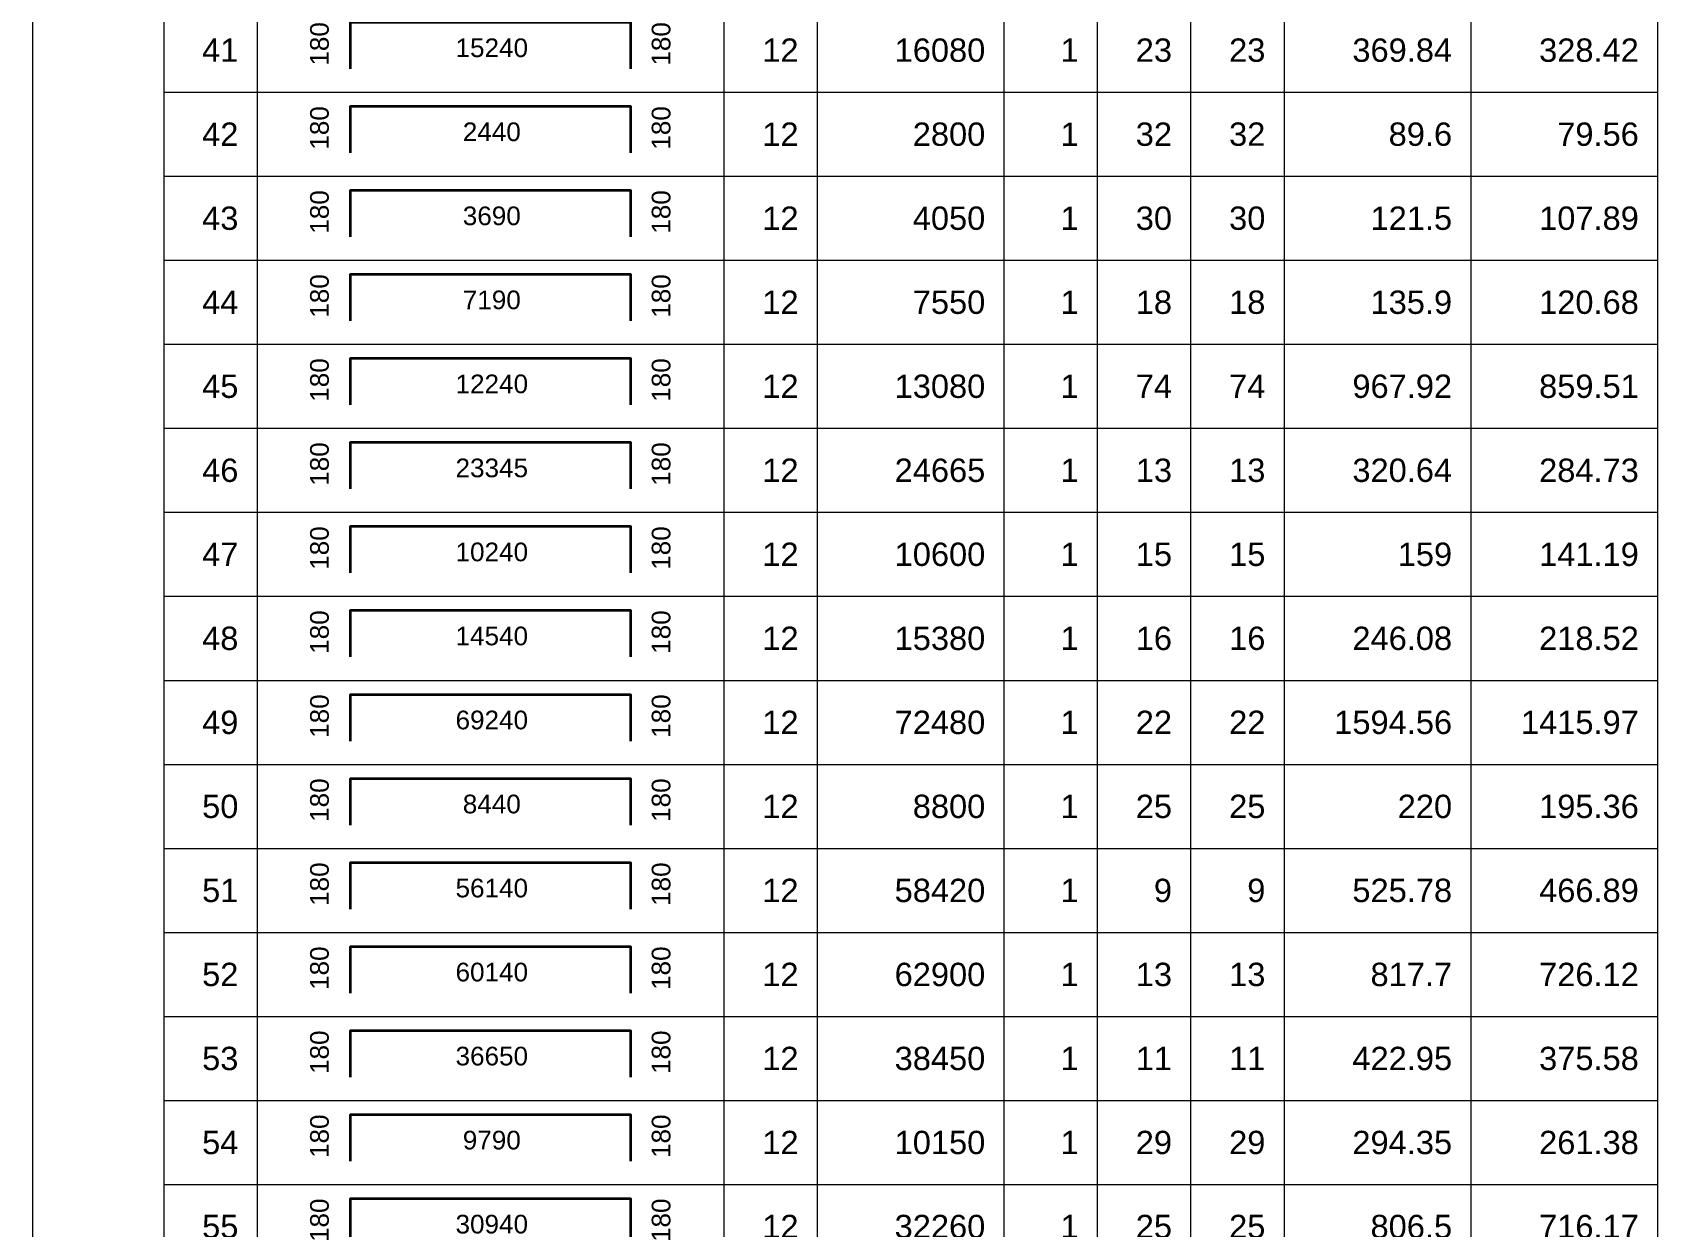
# Model space of a CAD drawing. Header units: millimetres. Extents: x -415354 to 883813, y -531490 to 486716.
# Drawn here: x 798740 to 816146, y -92740 to -79952 of the extents above; entities that cross this region are included whole.
import ezdxf
from ezdxf.enums import TextEntityAlignment as Align

# ---------------------------------------------------------------- set-up
doc = ezdxf.new("R2010")
doc.units = ezdxf.units.MM
doc.header["$MEASUREMENT"] = 0
for name, color, linetype, lineweight in [('NDC_FRAME', 7, 'Continuous', 20), ('NDC_S_REBAR', 4, 'Continuous', 35), ('NDC_S_VN TEXT', 7, 'Continuous', 20), ('NDC_Table', 3, 'Continuous', 20)]:
    doc.layers.add(name, color=color, linetype=linetype, lineweight=lineweight)
doc.styles.add('ARIAL', font='arial.ttf', dxfattribs={"width": 0.8})

# ---------------------------------------------------------------- blocks, each defined once
blk = doc.blocks.new('dang04')
at = {"layer": 'NDC_S_REBAR'}
blk.add_lwpolyline([(3405, -650), (3405, -150), (6405, -150), (6405, -650)], dxfattribs=at)
at = {"layer": 'NDC_Table'}
for p, q in [((0, 0), (0, -900)), ((1405, 0), (1405, -900)), ((2405, 0), (2405, -900)), ((7405, 0), (7405, -900)), ((8405, 0), (8405, -900)), ((10405, 0), (10405, -900)), ((11405, 0), (11405, -900)), ((12405, 0), (12405, -900)), ((13405, 0), (13405, -900)), ((15405, 0), (15405, -900)), ((17405, 0), (17405, -900)), ((1405, -900), (17405, -900))]:
    blk.add_line(p, q, dxfattribs=at)
at = {"layer": 'NDC_S_VN TEXT', "style": 'ARIAL'}
for p in [(3073, -150), (6733, -150)]:
    blk.add_attdef('D03', text='', height=200, rotation=90, dxfattribs=at).set_placement(p, align=Align.MIDDLE_RIGHT)
for p in [(2205, -450), (8205, -450), (10205, -450), (11205, -450), (12205, -450), (13205, -450), (15205, -450), (17205, -450)]:
    blk.add_attdef('D03', text='', height=250, dxfattribs=at).set_placement(p, align=Align.MIDDLE_RIGHT)
blk.add_attdef('D03', text='', height=200, dxfattribs=at).set_placement((4920, -425), align=Align.MIDDLE_CENTER)

msp = doc.modelspace()

# ---------------------------------------------------------------- block references
at = {"layer": 'NDC_FRAME'}
ref = msp.add_blockref('dang04', (798740.5, -79690.5), dxfattribs=at)
ref.add_attrib('D03', '41', dxfattribs={"layer": 'NDC_S_VN TEXT', "height": 250, "style": 'ARIAL'}).set_placement((800945.8, -80140.5), align=Align.MIDDLE_RIGHT)
ref.add_attrib('D03', '180', dxfattribs={"layer": 'NDC_S_VN TEXT', "height": 200, "rotation": 90, "style": 'ARIAL'}).set_placement((801813.8, -79840.5), align=Align.MIDDLE_RIGHT)
ref.add_attrib('D03', '15240', dxfattribs={"layer": 'NDC_S_VN TEXT', "height": 200, "style": 'ARIAL'}).set_placement((803660.1, -80115.2), align=Align.MIDDLE_CENTER)
ref.add_attrib('D03', '180', dxfattribs={"layer": 'NDC_S_VN TEXT', "height": 200, "rotation": 90, "style": 'ARIAL'}).set_placement((805473, -79840.5), align=Align.MIDDLE_RIGHT)
ref.add_attrib('D03', '12', dxfattribs={"layer": 'NDC_S_VN TEXT', "height": 250, "style": 'ARIAL'}).set_placement((806945.8, -80140.5), align=Align.MIDDLE_RIGHT)
ref.add_attrib('D03', '16080', dxfattribs={"layer": 'NDC_S_VN TEXT', "height": 250, "style": 'ARIAL'}).set_placement((808945.8, -80140.5), align=Align.MIDDLE_RIGHT)
ref.add_attrib('D03', '1', dxfattribs={"layer": 'NDC_S_VN TEXT', "height": 250, "style": 'ARIAL'}).set_placement((809945.8, -80140.5), align=Align.MIDDLE_RIGHT)
ref.add_attrib('D03', '23', dxfattribs={"layer": 'NDC_S_VN TEXT', "height": 250, "style": 'ARIAL'}).set_placement((810945.8, -80140.5), align=Align.MIDDLE_RIGHT)
ref.add_attrib('D03', '23', dxfattribs={"layer": 'NDC_S_VN TEXT', "height": 250, "style": 'ARIAL'}).set_placement((811945.8, -80140.2), align=Align.MIDDLE_RIGHT)
ref.add_attrib('D03', '369.84', dxfattribs={"layer": 'NDC_S_VN TEXT', "height": 250, "style": 'ARIAL'}).set_placement((813945.8, -80140.5), align=Align.MIDDLE_RIGHT)
ref.add_attrib('D03', '328.42', dxfattribs={"layer": 'NDC_S_VN TEXT', "height": 250, "style": 'ARIAL'}).set_placement((815945.8, -80140.5), align=Align.MIDDLE_RIGHT)
ref = msp.add_blockref('dang04', (798740.5, -80590.5), dxfattribs=at)
ref.add_attrib('D03', '42', dxfattribs={"layer": 'NDC_S_VN TEXT', "height": 250, "style": 'ARIAL'}).set_placement((800945.8, -81040.5), align=Align.MIDDLE_RIGHT)
ref.add_attrib('D03', '180', dxfattribs={"layer": 'NDC_S_VN TEXT', "height": 200, "rotation": 90, "style": 'ARIAL'}).set_placement((801813.8, -80740.5), align=Align.MIDDLE_RIGHT)
ref.add_attrib('D03', '2440', dxfattribs={"layer": 'NDC_S_VN TEXT', "height": 200, "style": 'ARIAL'}).set_placement((803660.1, -81015.2), align=Align.MIDDLE_CENTER)
ref.add_attrib('D03', '180', dxfattribs={"layer": 'NDC_S_VN TEXT', "height": 200, "rotation": 90, "style": 'ARIAL'}).set_placement((805473, -80740.5), align=Align.MIDDLE_RIGHT)
ref.add_attrib('D03', '12', dxfattribs={"layer": 'NDC_S_VN TEXT', "height": 250, "style": 'ARIAL'}).set_placement((806945.8, -81040.5), align=Align.MIDDLE_RIGHT)
ref.add_attrib('D03', '2800', dxfattribs={"layer": 'NDC_S_VN TEXT', "height": 250, "style": 'ARIAL'}).set_placement((808945.8, -81040.5), align=Align.MIDDLE_RIGHT)
ref.add_attrib('D03', '1', dxfattribs={"layer": 'NDC_S_VN TEXT', "height": 250, "style": 'ARIAL'}).set_placement((809945.8, -81040.5), align=Align.MIDDLE_RIGHT)
ref.add_attrib('D03', '32', dxfattribs={"layer": 'NDC_S_VN TEXT', "height": 250, "style": 'ARIAL'}).set_placement((810945.8, -81040.5), align=Align.MIDDLE_RIGHT)
ref.add_attrib('D03', '32', dxfattribs={"layer": 'NDC_S_VN TEXT', "height": 250, "style": 'ARIAL'}).set_placement((811945.8, -81040.2), align=Align.MIDDLE_RIGHT)
ref.add_attrib('D03', '89.6', dxfattribs={"layer": 'NDC_S_VN TEXT', "height": 250, "style": 'ARIAL'}).set_placement((813945.8, -81040.5), align=Align.MIDDLE_RIGHT)
ref.add_attrib('D03', '79.56', dxfattribs={"layer": 'NDC_S_VN TEXT', "height": 250, "style": 'ARIAL'}).set_placement((815945.8, -81040.5), align=Align.MIDDLE_RIGHT)
ref = msp.add_blockref('dang04', (798740.5, -81490.5), dxfattribs=at)
ref.add_attrib('D03', '43', dxfattribs={"layer": 'NDC_S_VN TEXT', "height": 250, "style": 'ARIAL'}).set_placement((800945.8, -81940.5), align=Align.MIDDLE_RIGHT)
ref.add_attrib('D03', '180', dxfattribs={"layer": 'NDC_S_VN TEXT', "height": 200, "rotation": 90, "style": 'ARIAL'}).set_placement((801813.8, -81640.5), align=Align.MIDDLE_RIGHT)
ref.add_attrib('D03', '3690', dxfattribs={"layer": 'NDC_S_VN TEXT', "height": 200, "style": 'ARIAL'}).set_placement((803660.1, -81915.2), align=Align.MIDDLE_CENTER)
ref.add_attrib('D03', '180', dxfattribs={"layer": 'NDC_S_VN TEXT', "height": 200, "rotation": 90, "style": 'ARIAL'}).set_placement((805473, -81640.5), align=Align.MIDDLE_RIGHT)
ref.add_attrib('D03', '12', dxfattribs={"layer": 'NDC_S_VN TEXT', "height": 250, "style": 'ARIAL'}).set_placement((806945.8, -81940.5), align=Align.MIDDLE_RIGHT)
ref.add_attrib('D03', '4050', dxfattribs={"layer": 'NDC_S_VN TEXT', "height": 250, "style": 'ARIAL'}).set_placement((808945.8, -81940.5), align=Align.MIDDLE_RIGHT)
ref.add_attrib('D03', '1', dxfattribs={"layer": 'NDC_S_VN TEXT', "height": 250, "style": 'ARIAL'}).set_placement((809945.8, -81940.5), align=Align.MIDDLE_RIGHT)
ref.add_attrib('D03', '30', dxfattribs={"layer": 'NDC_S_VN TEXT', "height": 250, "style": 'ARIAL'}).set_placement((810945.8, -81940.5), align=Align.MIDDLE_RIGHT)
ref.add_attrib('D03', '30', dxfattribs={"layer": 'NDC_S_VN TEXT', "height": 250, "style": 'ARIAL'}).set_placement((811945.8, -81940.2), align=Align.MIDDLE_RIGHT)
ref.add_attrib('D03', '121.5', dxfattribs={"layer": 'NDC_S_VN TEXT', "height": 250, "style": 'ARIAL'}).set_placement((813945.8, -81940.5), align=Align.MIDDLE_RIGHT)
ref.add_attrib('D03', '107.89', dxfattribs={"layer": 'NDC_S_VN TEXT', "height": 250, "style": 'ARIAL'}).set_placement((815945.8, -81940.5), align=Align.MIDDLE_RIGHT)
ref = msp.add_blockref('dang04', (798740.5, -82390.5), dxfattribs=at)
ref.add_attrib('D03', '44', dxfattribs={"layer": 'NDC_S_VN TEXT', "height": 250, "style": 'ARIAL'}).set_placement((800945.8, -82840.5), align=Align.MIDDLE_RIGHT)
ref.add_attrib('D03', '180', dxfattribs={"layer": 'NDC_S_VN TEXT', "height": 200, "rotation": 90, "style": 'ARIAL'}).set_placement((801813.8, -82540.5), align=Align.MIDDLE_RIGHT)
ref.add_attrib('D03', '7190', dxfattribs={"layer": 'NDC_S_VN TEXT', "height": 200, "style": 'ARIAL'}).set_placement((803660.1, -82815.2), align=Align.MIDDLE_CENTER)
ref.add_attrib('D03', '180', dxfattribs={"layer": 'NDC_S_VN TEXT', "height": 200, "rotation": 90, "style": 'ARIAL'}).set_placement((805473, -82540.5), align=Align.MIDDLE_RIGHT)
ref.add_attrib('D03', '12', dxfattribs={"layer": 'NDC_S_VN TEXT', "height": 250, "style": 'ARIAL'}).set_placement((806945.8, -82840.5), align=Align.MIDDLE_RIGHT)
ref.add_attrib('D03', '7550', dxfattribs={"layer": 'NDC_S_VN TEXT', "height": 250, "style": 'ARIAL'}).set_placement((808945.8, -82840.5), align=Align.MIDDLE_RIGHT)
ref.add_attrib('D03', '1', dxfattribs={"layer": 'NDC_S_VN TEXT', "height": 250, "style": 'ARIAL'}).set_placement((809945.8, -82840.5), align=Align.MIDDLE_RIGHT)
ref.add_attrib('D03', '18', dxfattribs={"layer": 'NDC_S_VN TEXT', "height": 250, "style": 'ARIAL'}).set_placement((810945.8, -82840.5), align=Align.MIDDLE_RIGHT)
ref.add_attrib('D03', '18', dxfattribs={"layer": 'NDC_S_VN TEXT', "height": 250, "style": 'ARIAL'}).set_placement((811945.8, -82840.2), align=Align.MIDDLE_RIGHT)
ref.add_attrib('D03', '135.9', dxfattribs={"layer": 'NDC_S_VN TEXT', "height": 250, "style": 'ARIAL'}).set_placement((813945.8, -82840.5), align=Align.MIDDLE_RIGHT)
ref.add_attrib('D03', '120.68', dxfattribs={"layer": 'NDC_S_VN TEXT', "height": 250, "style": 'ARIAL'}).set_placement((815945.8, -82840.5), align=Align.MIDDLE_RIGHT)
ref = msp.add_blockref('dang04', (798740.5, -83290.5), dxfattribs=at)
ref.add_attrib('D03', '45', dxfattribs={"layer": 'NDC_S_VN TEXT', "height": 250, "style": 'ARIAL'}).set_placement((800945.8, -83740.5), align=Align.MIDDLE_RIGHT)
ref.add_attrib('D03', '180', dxfattribs={"layer": 'NDC_S_VN TEXT', "height": 200, "rotation": 90, "style": 'ARIAL'}).set_placement((801813.8, -83440.5), align=Align.MIDDLE_RIGHT)
ref.add_attrib('D03', '12240', dxfattribs={"layer": 'NDC_S_VN TEXT', "height": 200, "style": 'ARIAL'}).set_placement((803660.1, -83715.2), align=Align.MIDDLE_CENTER)
ref.add_attrib('D03', '180', dxfattribs={"layer": 'NDC_S_VN TEXT', "height": 200, "rotation": 90, "style": 'ARIAL'}).set_placement((805473, -83440.5), align=Align.MIDDLE_RIGHT)
ref.add_attrib('D03', '12', dxfattribs={"layer": 'NDC_S_VN TEXT', "height": 250, "style": 'ARIAL'}).set_placement((806945.8, -83740.5), align=Align.MIDDLE_RIGHT)
ref.add_attrib('D03', '13080', dxfattribs={"layer": 'NDC_S_VN TEXT', "height": 250, "style": 'ARIAL'}).set_placement((808945.8, -83740.5), align=Align.MIDDLE_RIGHT)
ref.add_attrib('D03', '1', dxfattribs={"layer": 'NDC_S_VN TEXT', "height": 250, "style": 'ARIAL'}).set_placement((809945.8, -83740.5), align=Align.MIDDLE_RIGHT)
ref.add_attrib('D03', '74', dxfattribs={"layer": 'NDC_S_VN TEXT', "height": 250, "style": 'ARIAL'}).set_placement((810945.8, -83740.5), align=Align.MIDDLE_RIGHT)
ref.add_attrib('D03', '74', dxfattribs={"layer": 'NDC_S_VN TEXT', "height": 250, "style": 'ARIAL'}).set_placement((811945.8, -83740.2), align=Align.MIDDLE_RIGHT)
ref.add_attrib('D03', '967.92', dxfattribs={"layer": 'NDC_S_VN TEXT', "height": 250, "style": 'ARIAL'}).set_placement((813945.8, -83740.5), align=Align.MIDDLE_RIGHT)
ref.add_attrib('D03', '859.51', dxfattribs={"layer": 'NDC_S_VN TEXT', "height": 250, "style": 'ARIAL'}).set_placement((815945.8, -83740.5), align=Align.MIDDLE_RIGHT)
ref = msp.add_blockref('dang04', (798740.5, -84190.5), dxfattribs=at)
ref.add_attrib('D03', '46', dxfattribs={"layer": 'NDC_S_VN TEXT', "height": 250, "style": 'ARIAL'}).set_placement((800945.8, -84640.5), align=Align.MIDDLE_RIGHT)
ref.add_attrib('D03', '180', dxfattribs={"layer": 'NDC_S_VN TEXT', "height": 200, "rotation": 90, "style": 'ARIAL'}).set_placement((801813.8, -84340.5), align=Align.MIDDLE_RIGHT)
ref.add_attrib('D03', '23345', dxfattribs={"layer": 'NDC_S_VN TEXT', "height": 200, "style": 'ARIAL'}).set_placement((803660.1, -84615.2), align=Align.MIDDLE_CENTER)
ref.add_attrib('D03', '180', dxfattribs={"layer": 'NDC_S_VN TEXT', "height": 200, "rotation": 90, "style": 'ARIAL'}).set_placement((805473, -84340.5), align=Align.MIDDLE_RIGHT)
ref.add_attrib('D03', '12', dxfattribs={"layer": 'NDC_S_VN TEXT', "height": 250, "style": 'ARIAL'}).set_placement((806945.8, -84640.5), align=Align.MIDDLE_RIGHT)
ref.add_attrib('D03', '24665', dxfattribs={"layer": 'NDC_S_VN TEXT', "height": 250, "style": 'ARIAL'}).set_placement((808945.8, -84640.5), align=Align.MIDDLE_RIGHT)
ref.add_attrib('D03', '1', dxfattribs={"layer": 'NDC_S_VN TEXT', "height": 250, "style": 'ARIAL'}).set_placement((809945.8, -84640.5), align=Align.MIDDLE_RIGHT)
ref.add_attrib('D03', '13', dxfattribs={"layer": 'NDC_S_VN TEXT', "height": 250, "style": 'ARIAL'}).set_placement((810945.8, -84640.5), align=Align.MIDDLE_RIGHT)
ref.add_attrib('D03', '13', dxfattribs={"layer": 'NDC_S_VN TEXT', "height": 250, "style": 'ARIAL'}).set_placement((811945.8, -84640.2), align=Align.MIDDLE_RIGHT)
ref.add_attrib('D03', '320.64', dxfattribs={"layer": 'NDC_S_VN TEXT', "height": 250, "style": 'ARIAL'}).set_placement((813945.8, -84640.5), align=Align.MIDDLE_RIGHT)
ref.add_attrib('D03', '284.73', dxfattribs={"layer": 'NDC_S_VN TEXT', "height": 250, "style": 'ARIAL'}).set_placement((815945.8, -84640.5), align=Align.MIDDLE_RIGHT)
ref = msp.add_blockref('dang04', (798740.5, -85090.5), dxfattribs=at)
ref.add_attrib('D03', '47', dxfattribs={"layer": 'NDC_S_VN TEXT', "height": 250, "style": 'ARIAL'}).set_placement((800945.8, -85540.5), align=Align.MIDDLE_RIGHT)
ref.add_attrib('D03', '180', dxfattribs={"layer": 'NDC_S_VN TEXT', "height": 200, "rotation": 90, "style": 'ARIAL'}).set_placement((801813.8, -85240.5), align=Align.MIDDLE_RIGHT)
ref.add_attrib('D03', '10240', dxfattribs={"layer": 'NDC_S_VN TEXT', "height": 200, "style": 'ARIAL'}).set_placement((803660.1, -85515.2), align=Align.MIDDLE_CENTER)
ref.add_attrib('D03', '180', dxfattribs={"layer": 'NDC_S_VN TEXT', "height": 200, "rotation": 90, "style": 'ARIAL'}).set_placement((805473, -85240.5), align=Align.MIDDLE_RIGHT)
ref.add_attrib('D03', '12', dxfattribs={"layer": 'NDC_S_VN TEXT', "height": 250, "style": 'ARIAL'}).set_placement((806945.8, -85540.5), align=Align.MIDDLE_RIGHT)
ref.add_attrib('D03', '10600', dxfattribs={"layer": 'NDC_S_VN TEXT', "height": 250, "style": 'ARIAL'}).set_placement((808945.8, -85540.5), align=Align.MIDDLE_RIGHT)
ref.add_attrib('D03', '1', dxfattribs={"layer": 'NDC_S_VN TEXT', "height": 250, "style": 'ARIAL'}).set_placement((809945.8, -85540.5), align=Align.MIDDLE_RIGHT)
ref.add_attrib('D03', '15', dxfattribs={"layer": 'NDC_S_VN TEXT', "height": 250, "style": 'ARIAL'}).set_placement((810945.8, -85540.5), align=Align.MIDDLE_RIGHT)
ref.add_attrib('D03', '15', dxfattribs={"layer": 'NDC_S_VN TEXT', "height": 250, "style": 'ARIAL'}).set_placement((811945.8, -85540.2), align=Align.MIDDLE_RIGHT)
ref.add_attrib('D03', '159', dxfattribs={"layer": 'NDC_S_VN TEXT', "height": 250, "style": 'ARIAL'}).set_placement((813945.8, -85540.5), align=Align.MIDDLE_RIGHT)
ref.add_attrib('D03', '141.19', dxfattribs={"layer": 'NDC_S_VN TEXT', "height": 250, "style": 'ARIAL'}).set_placement((815945.8, -85540.5), align=Align.MIDDLE_RIGHT)
ref = msp.add_blockref('dang04', (798740.5, -85990.5), dxfattribs=at)
ref.add_attrib('D03', '48', dxfattribs={"layer": 'NDC_S_VN TEXT', "height": 250, "style": 'ARIAL'}).set_placement((800945.8, -86440.5), align=Align.MIDDLE_RIGHT)
ref.add_attrib('D03', '180', dxfattribs={"layer": 'NDC_S_VN TEXT', "height": 200, "rotation": 90, "style": 'ARIAL'}).set_placement((801813.8, -86140.5), align=Align.MIDDLE_RIGHT)
ref.add_attrib('D03', '14540', dxfattribs={"layer": 'NDC_S_VN TEXT', "height": 200, "style": 'ARIAL'}).set_placement((803660.1, -86415.2), align=Align.MIDDLE_CENTER)
ref.add_attrib('D03', '180', dxfattribs={"layer": 'NDC_S_VN TEXT', "height": 200, "rotation": 90, "style": 'ARIAL'}).set_placement((805473, -86140.5), align=Align.MIDDLE_RIGHT)
ref.add_attrib('D03', '12', dxfattribs={"layer": 'NDC_S_VN TEXT', "height": 250, "style": 'ARIAL'}).set_placement((806945.8, -86440.5), align=Align.MIDDLE_RIGHT)
ref.add_attrib('D03', '15380', dxfattribs={"layer": 'NDC_S_VN TEXT', "height": 250, "style": 'ARIAL'}).set_placement((808945.8, -86440.5), align=Align.MIDDLE_RIGHT)
ref.add_attrib('D03', '1', dxfattribs={"layer": 'NDC_S_VN TEXT', "height": 250, "style": 'ARIAL'}).set_placement((809945.8, -86440.5), align=Align.MIDDLE_RIGHT)
ref.add_attrib('D03', '16', dxfattribs={"layer": 'NDC_S_VN TEXT', "height": 250, "style": 'ARIAL'}).set_placement((810945.8, -86440.5), align=Align.MIDDLE_RIGHT)
ref.add_attrib('D03', '16', dxfattribs={"layer": 'NDC_S_VN TEXT', "height": 250, "style": 'ARIAL'}).set_placement((811945.8, -86440.2), align=Align.MIDDLE_RIGHT)
ref.add_attrib('D03', '246.08', dxfattribs={"layer": 'NDC_S_VN TEXT', "height": 250, "style": 'ARIAL'}).set_placement((813945.8, -86440.5), align=Align.MIDDLE_RIGHT)
ref.add_attrib('D03', '218.52', dxfattribs={"layer": 'NDC_S_VN TEXT', "height": 250, "style": 'ARIAL'}).set_placement((815945.8, -86440.5), align=Align.MIDDLE_RIGHT)
ref = msp.add_blockref('dang04', (798740.5, -86890.5), dxfattribs=at)
ref.add_attrib('D03', '49', dxfattribs={"layer": 'NDC_S_VN TEXT', "height": 250, "style": 'ARIAL'}).set_placement((800945.8, -87340.5), align=Align.MIDDLE_RIGHT)
ref.add_attrib('D03', '180', dxfattribs={"layer": 'NDC_S_VN TEXT', "height": 200, "rotation": 90, "style": 'ARIAL'}).set_placement((801813.8, -87040.5), align=Align.MIDDLE_RIGHT)
ref.add_attrib('D03', '69240', dxfattribs={"layer": 'NDC_S_VN TEXT', "height": 200, "style": 'ARIAL'}).set_placement((803660.1, -87315.2), align=Align.MIDDLE_CENTER)
ref.add_attrib('D03', '180', dxfattribs={"layer": 'NDC_S_VN TEXT', "height": 200, "rotation": 90, "style": 'ARIAL'}).set_placement((805473, -87040.5), align=Align.MIDDLE_RIGHT)
ref.add_attrib('D03', '12', dxfattribs={"layer": 'NDC_S_VN TEXT', "height": 250, "style": 'ARIAL'}).set_placement((806945.8, -87340.5), align=Align.MIDDLE_RIGHT)
ref.add_attrib('D03', '72480', dxfattribs={"layer": 'NDC_S_VN TEXT', "height": 250, "style": 'ARIAL'}).set_placement((808945.8, -87340.5), align=Align.MIDDLE_RIGHT)
ref.add_attrib('D03', '1', dxfattribs={"layer": 'NDC_S_VN TEXT', "height": 250, "style": 'ARIAL'}).set_placement((809945.8, -87340.5), align=Align.MIDDLE_RIGHT)
ref.add_attrib('D03', '22', dxfattribs={"layer": 'NDC_S_VN TEXT', "height": 250, "style": 'ARIAL'}).set_placement((810945.8, -87340.5), align=Align.MIDDLE_RIGHT)
ref.add_attrib('D03', '22', dxfattribs={"layer": 'NDC_S_VN TEXT', "height": 250, "style": 'ARIAL'}).set_placement((811945.8, -87340.2), align=Align.MIDDLE_RIGHT)
ref.add_attrib('D03', '1594.56', dxfattribs={"layer": 'NDC_S_VN TEXT', "height": 250, "style": 'ARIAL'}).set_placement((813945.8, -87340.5), align=Align.MIDDLE_RIGHT)
ref.add_attrib('D03', '1415.97', dxfattribs={"layer": 'NDC_S_VN TEXT', "height": 250, "style": 'ARIAL'}).set_placement((815945.8, -87340.5), align=Align.MIDDLE_RIGHT)
ref = msp.add_blockref('dang04', (798740.5, -87790.5), dxfattribs=at)
ref.add_attrib('D03', '50', dxfattribs={"layer": 'NDC_S_VN TEXT', "height": 250, "style": 'ARIAL'}).set_placement((800945.8, -88240.5), align=Align.MIDDLE_RIGHT)
ref.add_attrib('D03', '180', dxfattribs={"layer": 'NDC_S_VN TEXT', "height": 200, "rotation": 90, "style": 'ARIAL'}).set_placement((801813.8, -87940.5), align=Align.MIDDLE_RIGHT)
ref.add_attrib('D03', '8440', dxfattribs={"layer": 'NDC_S_VN TEXT', "height": 200, "style": 'ARIAL'}).set_placement((803660.1, -88215.2), align=Align.MIDDLE_CENTER)
ref.add_attrib('D03', '180', dxfattribs={"layer": 'NDC_S_VN TEXT', "height": 200, "rotation": 90, "style": 'ARIAL'}).set_placement((805473, -87940.5), align=Align.MIDDLE_RIGHT)
ref.add_attrib('D03', '12', dxfattribs={"layer": 'NDC_S_VN TEXT', "height": 250, "style": 'ARIAL'}).set_placement((806945.8, -88240.5), align=Align.MIDDLE_RIGHT)
ref.add_attrib('D03', '8800', dxfattribs={"layer": 'NDC_S_VN TEXT', "height": 250, "style": 'ARIAL'}).set_placement((808945.8, -88240.5), align=Align.MIDDLE_RIGHT)
ref.add_attrib('D03', '1', dxfattribs={"layer": 'NDC_S_VN TEXT', "height": 250, "style": 'ARIAL'}).set_placement((809945.8, -88240.5), align=Align.MIDDLE_RIGHT)
ref.add_attrib('D03', '25', dxfattribs={"layer": 'NDC_S_VN TEXT', "height": 250, "style": 'ARIAL'}).set_placement((810945.8, -88240.5), align=Align.MIDDLE_RIGHT)
ref.add_attrib('D03', '25', dxfattribs={"layer": 'NDC_S_VN TEXT', "height": 250, "style": 'ARIAL'}).set_placement((811945.8, -88240.2), align=Align.MIDDLE_RIGHT)
ref.add_attrib('D03', '220', dxfattribs={"layer": 'NDC_S_VN TEXT', "height": 250, "style": 'ARIAL'}).set_placement((813945.8, -88240.5), align=Align.MIDDLE_RIGHT)
ref.add_attrib('D03', '195.36', dxfattribs={"layer": 'NDC_S_VN TEXT', "height": 250, "style": 'ARIAL'}).set_placement((815945.8, -88240.5), align=Align.MIDDLE_RIGHT)
ref = msp.add_blockref('dang04', (798740.5, -88690.5), dxfattribs=at)
ref.add_attrib('D03', '51', dxfattribs={"layer": 'NDC_S_VN TEXT', "height": 250, "style": 'ARIAL'}).set_placement((800945.8, -89140.5), align=Align.MIDDLE_RIGHT)
ref.add_attrib('D03', '180', dxfattribs={"layer": 'NDC_S_VN TEXT', "height": 200, "rotation": 90, "style": 'ARIAL'}).set_placement((801813.8, -88840.5), align=Align.MIDDLE_RIGHT)
ref.add_attrib('D03', '56140', dxfattribs={"layer": 'NDC_S_VN TEXT', "height": 200, "style": 'ARIAL'}).set_placement((803660.1, -89115.2), align=Align.MIDDLE_CENTER)
ref.add_attrib('D03', '180', dxfattribs={"layer": 'NDC_S_VN TEXT', "height": 200, "rotation": 90, "style": 'ARIAL'}).set_placement((805473, -88840.5), align=Align.MIDDLE_RIGHT)
ref.add_attrib('D03', '12', dxfattribs={"layer": 'NDC_S_VN TEXT', "height": 250, "style": 'ARIAL'}).set_placement((806945.8, -89140.5), align=Align.MIDDLE_RIGHT)
ref.add_attrib('D03', '58420', dxfattribs={"layer": 'NDC_S_VN TEXT', "height": 250, "style": 'ARIAL'}).set_placement((808945.8, -89140.5), align=Align.MIDDLE_RIGHT)
ref.add_attrib('D03', '1', dxfattribs={"layer": 'NDC_S_VN TEXT', "height": 250, "style": 'ARIAL'}).set_placement((809945.8, -89140.5), align=Align.MIDDLE_RIGHT)
ref.add_attrib('D03', '9', dxfattribs={"layer": 'NDC_S_VN TEXT', "height": 250, "style": 'ARIAL'}).set_placement((810945.8, -89140.5), align=Align.MIDDLE_RIGHT)
ref.add_attrib('D03', '9', dxfattribs={"layer": 'NDC_S_VN TEXT', "height": 250, "style": 'ARIAL'}).set_placement((811945.8, -89140.2), align=Align.MIDDLE_RIGHT)
ref.add_attrib('D03', '525.78', dxfattribs={"layer": 'NDC_S_VN TEXT', "height": 250, "style": 'ARIAL'}).set_placement((813945.8, -89140.5), align=Align.MIDDLE_RIGHT)
ref.add_attrib('D03', '466.89', dxfattribs={"layer": 'NDC_S_VN TEXT', "height": 250, "style": 'ARIAL'}).set_placement((815945.8, -89140.5), align=Align.MIDDLE_RIGHT)
ref = msp.add_blockref('dang04', (798740.5, -89590.5), dxfattribs=at)
ref.add_attrib('D03', '52', dxfattribs={"layer": 'NDC_S_VN TEXT', "height": 250, "style": 'ARIAL'}).set_placement((800945.8, -90040.5), align=Align.MIDDLE_RIGHT)
ref.add_attrib('D03', '180', dxfattribs={"layer": 'NDC_S_VN TEXT', "height": 200, "rotation": 90, "style": 'ARIAL'}).set_placement((801813.8, -89740.5), align=Align.MIDDLE_RIGHT)
ref.add_attrib('D03', '60140', dxfattribs={"layer": 'NDC_S_VN TEXT', "height": 200, "style": 'ARIAL'}).set_placement((803660.1, -90015.2), align=Align.MIDDLE_CENTER)
ref.add_attrib('D03', '180', dxfattribs={"layer": 'NDC_S_VN TEXT', "height": 200, "rotation": 90, "style": 'ARIAL'}).set_placement((805473, -89740.5), align=Align.MIDDLE_RIGHT)
ref.add_attrib('D03', '12', dxfattribs={"layer": 'NDC_S_VN TEXT', "height": 250, "style": 'ARIAL'}).set_placement((806945.8, -90040.5), align=Align.MIDDLE_RIGHT)
ref.add_attrib('D03', '62900', dxfattribs={"layer": 'NDC_S_VN TEXT', "height": 250, "style": 'ARIAL'}).set_placement((808945.8, -90040.5), align=Align.MIDDLE_RIGHT)
ref.add_attrib('D03', '1', dxfattribs={"layer": 'NDC_S_VN TEXT', "height": 250, "style": 'ARIAL'}).set_placement((809945.8, -90040.5), align=Align.MIDDLE_RIGHT)
ref.add_attrib('D03', '13', dxfattribs={"layer": 'NDC_S_VN TEXT', "height": 250, "style": 'ARIAL'}).set_placement((810945.8, -90040.5), align=Align.MIDDLE_RIGHT)
ref.add_attrib('D03', '13', dxfattribs={"layer": 'NDC_S_VN TEXT', "height": 250, "style": 'ARIAL'}).set_placement((811945.8, -90040.2), align=Align.MIDDLE_RIGHT)
ref.add_attrib('D03', '817.7', dxfattribs={"layer": 'NDC_S_VN TEXT', "height": 250, "style": 'ARIAL'}).set_placement((813945.8, -90040.5), align=Align.MIDDLE_RIGHT)
ref.add_attrib('D03', '726.12', dxfattribs={"layer": 'NDC_S_VN TEXT', "height": 250, "style": 'ARIAL'}).set_placement((815945.8, -90040.5), align=Align.MIDDLE_RIGHT)
ref = msp.add_blockref('dang04', (798740.5, -90490.5), dxfattribs=at)
ref.add_attrib('D03', '53', dxfattribs={"layer": 'NDC_S_VN TEXT', "height": 250, "style": 'ARIAL'}).set_placement((800945.8, -90940.5), align=Align.MIDDLE_RIGHT)
ref.add_attrib('D03', '180', dxfattribs={"layer": 'NDC_S_VN TEXT', "height": 200, "rotation": 90, "style": 'ARIAL'}).set_placement((801813.8, -90640.5), align=Align.MIDDLE_RIGHT)
ref.add_attrib('D03', '36650', dxfattribs={"layer": 'NDC_S_VN TEXT', "height": 200, "style": 'ARIAL'}).set_placement((803660.1, -90915.2), align=Align.MIDDLE_CENTER)
ref.add_attrib('D03', '180', dxfattribs={"layer": 'NDC_S_VN TEXT', "height": 200, "rotation": 90, "style": 'ARIAL'}).set_placement((805473, -90640.5), align=Align.MIDDLE_RIGHT)
ref.add_attrib('D03', '12', dxfattribs={"layer": 'NDC_S_VN TEXT', "height": 250, "style": 'ARIAL'}).set_placement((806945.8, -90940.5), align=Align.MIDDLE_RIGHT)
ref.add_attrib('D03', '38450', dxfattribs={"layer": 'NDC_S_VN TEXT', "height": 250, "style": 'ARIAL'}).set_placement((808945.8, -90940.5), align=Align.MIDDLE_RIGHT)
ref.add_attrib('D03', '1', dxfattribs={"layer": 'NDC_S_VN TEXT', "height": 250, "style": 'ARIAL'}).set_placement((809945.8, -90940.5), align=Align.MIDDLE_RIGHT)
ref.add_attrib('D03', '11', dxfattribs={"layer": 'NDC_S_VN TEXT', "height": 250, "style": 'ARIAL'}).set_placement((810945.8, -90940.5), align=Align.MIDDLE_RIGHT)
ref.add_attrib('D03', '11', dxfattribs={"layer": 'NDC_S_VN TEXT', "height": 250, "style": 'ARIAL'}).set_placement((811945.8, -90940.2), align=Align.MIDDLE_RIGHT)
ref.add_attrib('D03', '422.95', dxfattribs={"layer": 'NDC_S_VN TEXT', "height": 250, "style": 'ARIAL'}).set_placement((813945.8, -90940.5), align=Align.MIDDLE_RIGHT)
ref.add_attrib('D03', '375.58', dxfattribs={"layer": 'NDC_S_VN TEXT', "height": 250, "style": 'ARIAL'}).set_placement((815945.8, -90940.5), align=Align.MIDDLE_RIGHT)
ref = msp.add_blockref('dang04', (798740.5, -91390.5), dxfattribs=at)
ref.add_attrib('D03', '54', dxfattribs={"layer": 'NDC_S_VN TEXT', "height": 250, "style": 'ARIAL'}).set_placement((800945.8, -91840.5), align=Align.MIDDLE_RIGHT)
ref.add_attrib('D03', '180', dxfattribs={"layer": 'NDC_S_VN TEXT', "height": 200, "rotation": 90, "style": 'ARIAL'}).set_placement((801813.8, -91540.5), align=Align.MIDDLE_RIGHT)
ref.add_attrib('D03', '9790', dxfattribs={"layer": 'NDC_S_VN TEXT', "height": 200, "style": 'ARIAL'}).set_placement((803660.1, -91815.2), align=Align.MIDDLE_CENTER)
ref.add_attrib('D03', '180', dxfattribs={"layer": 'NDC_S_VN TEXT', "height": 200, "rotation": 90, "style": 'ARIAL'}).set_placement((805473, -91540.5), align=Align.MIDDLE_RIGHT)
ref.add_attrib('D03', '12', dxfattribs={"layer": 'NDC_S_VN TEXT', "height": 250, "style": 'ARIAL'}).set_placement((806945.8, -91840.5), align=Align.MIDDLE_RIGHT)
ref.add_attrib('D03', '10150', dxfattribs={"layer": 'NDC_S_VN TEXT', "height": 250, "style": 'ARIAL'}).set_placement((808945.8, -91840.5), align=Align.MIDDLE_RIGHT)
ref.add_attrib('D03', '1', dxfattribs={"layer": 'NDC_S_VN TEXT', "height": 250, "style": 'ARIAL'}).set_placement((809945.8, -91840.5), align=Align.MIDDLE_RIGHT)
ref.add_attrib('D03', '29', dxfattribs={"layer": 'NDC_S_VN TEXT', "height": 250, "style": 'ARIAL'}).set_placement((810945.8, -91840.5), align=Align.MIDDLE_RIGHT)
ref.add_attrib('D03', '29', dxfattribs={"layer": 'NDC_S_VN TEXT', "height": 250, "style": 'ARIAL'}).set_placement((811945.8, -91840.2), align=Align.MIDDLE_RIGHT)
ref.add_attrib('D03', '294.35', dxfattribs={"layer": 'NDC_S_VN TEXT', "height": 250, "style": 'ARIAL'}).set_placement((813945.8, -91840.5), align=Align.MIDDLE_RIGHT)
ref.add_attrib('D03', '261.38', dxfattribs={"layer": 'NDC_S_VN TEXT', "height": 250, "style": 'ARIAL'}).set_placement((815945.8, -91840.5), align=Align.MIDDLE_RIGHT)
ref = msp.add_blockref('dang04', (798740.5, -92290.5), dxfattribs=at)
ref.add_attrib('D03', '55', dxfattribs={"layer": 'NDC_S_VN TEXT', "height": 250, "style": 'ARIAL'}).set_placement((800945.8, -92740.5), align=Align.MIDDLE_RIGHT)
ref.add_attrib('D03', '180', dxfattribs={"layer": 'NDC_S_VN TEXT', "height": 200, "rotation": 90, "style": 'ARIAL'}).set_placement((801813.8, -92440.5), align=Align.MIDDLE_RIGHT)
ref.add_attrib('D03', '30940', dxfattribs={"layer": 'NDC_S_VN TEXT', "height": 200, "style": 'ARIAL'}).set_placement((803660.1, -92715.2), align=Align.MIDDLE_CENTER)
ref.add_attrib('D03', '180', dxfattribs={"layer": 'NDC_S_VN TEXT', "height": 200, "rotation": 90, "style": 'ARIAL'}).set_placement((805473, -92440.5), align=Align.MIDDLE_RIGHT)
ref.add_attrib('D03', '12', dxfattribs={"layer": 'NDC_S_VN TEXT', "height": 250, "style": 'ARIAL'}).set_placement((806945.8, -92740.5), align=Align.MIDDLE_RIGHT)
ref.add_attrib('D03', '32260', dxfattribs={"layer": 'NDC_S_VN TEXT', "height": 250, "style": 'ARIAL'}).set_placement((808945.8, -92740.5), align=Align.MIDDLE_RIGHT)
ref.add_attrib('D03', '1', dxfattribs={"layer": 'NDC_S_VN TEXT', "height": 250, "style": 'ARIAL'}).set_placement((809945.8, -92740.5), align=Align.MIDDLE_RIGHT)
ref.add_attrib('D03', '25', dxfattribs={"layer": 'NDC_S_VN TEXT', "height": 250, "style": 'ARIAL'}).set_placement((810945.8, -92740.5), align=Align.MIDDLE_RIGHT)
ref.add_attrib('D03', '25', dxfattribs={"layer": 'NDC_S_VN TEXT', "height": 250, "style": 'ARIAL'}).set_placement((811945.8, -92740.2), align=Align.MIDDLE_RIGHT)
ref.add_attrib('D03', '806.5', dxfattribs={"layer": 'NDC_S_VN TEXT', "height": 250, "style": 'ARIAL'}).set_placement((813945.8, -92740.5), align=Align.MIDDLE_RIGHT)
ref.add_attrib('D03', '716.17', dxfattribs={"layer": 'NDC_S_VN TEXT', "height": 250, "style": 'ARIAL'}).set_placement((815945.8, -92740.5), align=Align.MIDDLE_RIGHT)

doc.saveas('drawing.dxf')
